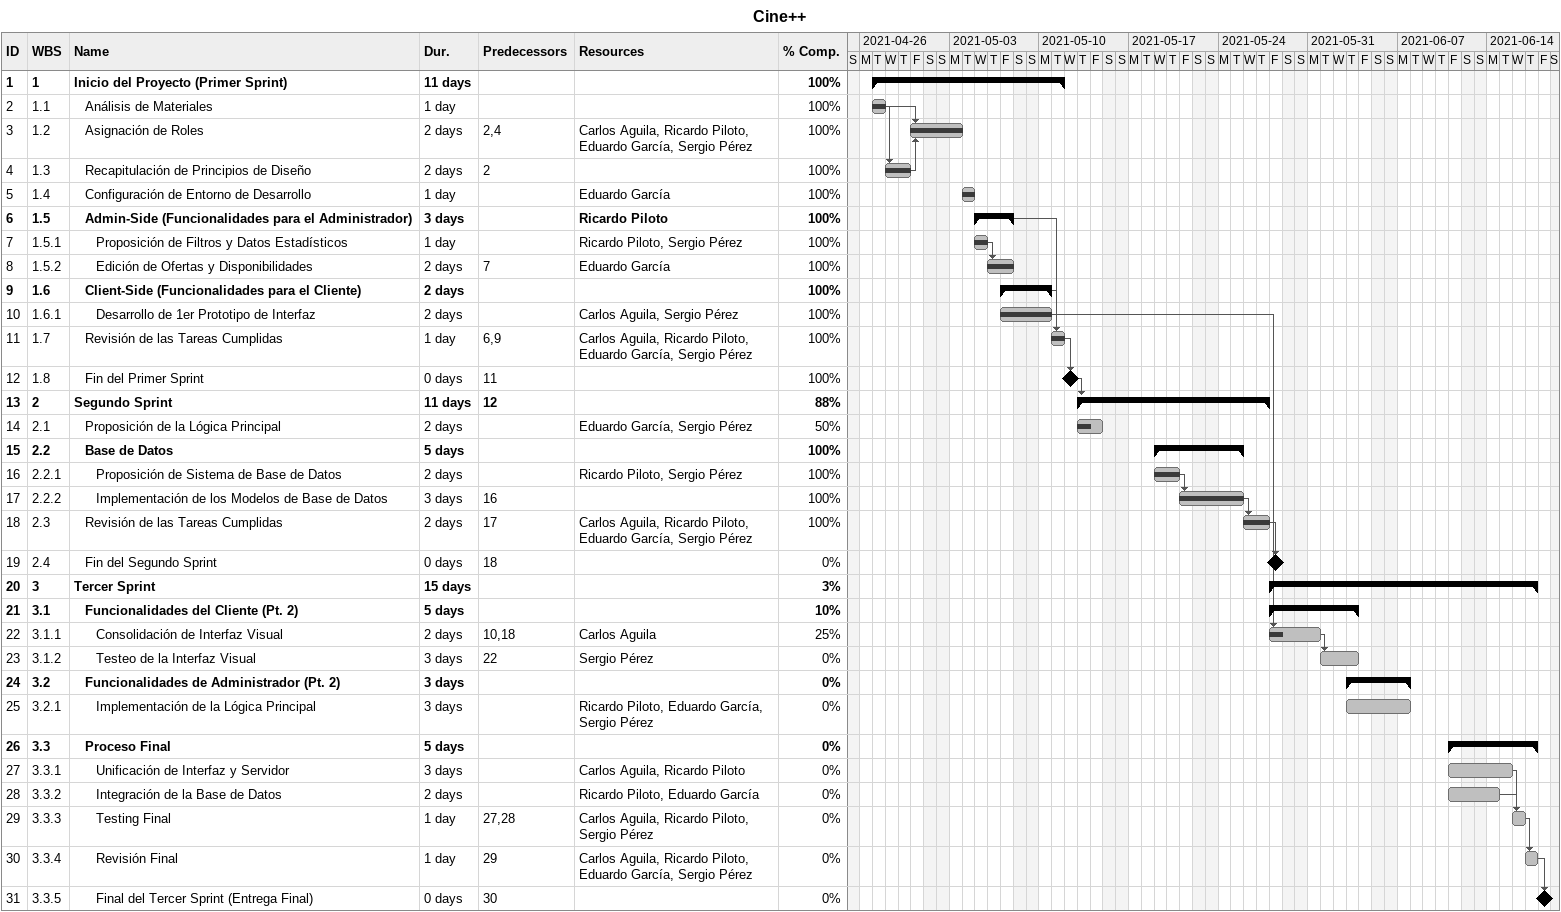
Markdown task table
Cine++

| ID | WBS | Task | Duration | Start | Finish | Predecessors | Resources | % complete |
|---|---|---|---|---|---|---|---|---|
| 1 | 1 | **Inicio del Proyecto (Primer Sprint)** | 11d | 2021-04-27 | 2021-05-11 |  |  | 100 |
| 2 | 1.1 | Análisis de Materiales | 1d | 2021-04-27 | 2021-04-27 |  |  | 100 |
| 3 | 1.2 | Asignación de Roles | 2d | 2021-04-30 | 2021-05-03 | 2, 4 | Carlos Aguila, Ricardo Piloto, Eduardo García, Sergio Pérez | 100 |
| 4 | 1.3 | Recapitulación de Principios de Diseño | 2d | 2021-04-28 | 2021-04-29 | 2 |  | 100 |
| 5 | 1.4 | Configuración de Entorno de Desarrollo | 1d | 2021-05-04 | 2021-05-04 |  | Eduardo García | 100 |
| 6 | 1.5 | **Admin-Side (Funcionalidades para el Administrador)** | 3d | 2021-05-05 | 2021-05-07 |  | Ricardo Piloto | 100 |
| 7 | 1.5.1 | Proposición de Filtros y Datos Estadísticos | 1d | 2021-05-05 | 2021-05-05 |  | Ricardo Piloto, Sergio Pérez | 100 |
| 8 | 1.5.2 | Edición de Ofertas y Disponibilidades | 2d | 2021-05-06 | 2021-05-07 | 7 | Eduardo García | 100 |
| 9 | 1.6 | **Client-Side (Funcionalidades para el Cliente)** | 2d | 2021-05-07 | 2021-05-10 |  |  | 100 |
| 10 | 1.6.1 | Desarrollo de 1er Prototipo de Interfaz | 2d | 2021-05-07 | 2021-05-10 |  | Carlos Aguila, Sergio Pérez | 100 |
| 11 | 1.7 | Revisión de las Tareas Cumplidas | 1d | 2021-05-11 | 2021-05-11 | 6, 9 | Carlos Aguila, Ricardo Piloto, Eduardo García, Sergio Pérez | 100 |
| 12 | 1.8 | Fin del Primer Sprint | 0d | 2021-05-12 | 2021-05-12 | 11 |  | 100 |
| 13 | 2 | **Segundo Sprint** | 11d | 2021-05-13 | 2021-05-27 | 12 |  | 88 |
| 14 | 2.1 | Proposición de la Lógica Principal | 2d | 2021-05-13 | 2021-05-14 |  | Eduardo García, Sergio Pérez | 50 |
| 15 | 2.2 | **Base de Datos** | 5d | 2021-05-19 | 2021-05-25 |  |  | 100 |
| 16 | 2.2.1 | Proposición de Sistema de Base de Datos | 2d | 2021-05-19 | 2021-05-20 |  | Ricardo Piloto, Sergio Pérez | 100 |
| 17 | 2.2.2 | Implementación de los Modelos de Base de Datos | 3d | 2021-05-21 | 2021-05-25 | 16 |  | 100 |
| 18 | 2.3 | Revisión de las Tareas Cumplidas | 2d | 2021-05-26 | 2021-05-27 | 17 | Carlos Aguila, Ricardo Piloto, Eduardo García, Sergio Pérez | 100 |
| 19 | 2.4 | Fin del Segundo Sprint | 0d | 2021-05-28 | 2021-05-28 | 18 |  | 0 |
| 20 | 3 | **Tercer Sprint** | 15d | 2021-05-28 | 2021-06-17 |  |  | 3 |
| 21 | 3.1 | **Funcionalidades del Cliente (Pt. 2)** | 5d | 2021-05-28 | 2021-06-03 |  |  | 10 |
| 22 | 3.1.1 | Consolidación de Interfaz Visual | 2d | 2021-05-28 | 2021-05-31 | 10, 18 | Carlos Aguila | 25 |
| 23 | 3.1.2 | Testeo de la Interfaz Visual | 3d | 2021-06-01 | 2021-06-03 | 22 | Sergio Pérez | 0 |
| 24 | 3.2 | **Funcionalidades de Administrador (Pt. 2)** | 3d | 2021-06-03 | 2021-06-07 |  |  | 0 |
| 25 | 3.2.1 | Implementación de la Lógica Principal | 3d | 2021-06-03 | 2021-06-07 |  | Ricardo Piloto, Eduardo García, Sergio Pérez | 0 |
| 26 | 3.3 | **Proceso Final** | 5d | 2021-06-11 | 2021-06-17 |  |  | 0 |
| 27 | 3.3.1 | Unificación de Interfaz y Servidor | 3d | 2021-06-11 | 2021-06-15 |  | Carlos Aguila, Ricardo Piloto | 0 |
| 28 | 3.3.2 | Integración de la Base de Datos | 2d | 2021-06-11 | 2021-06-14 |  | Ricardo Piloto, Eduardo García | 0 |
| 29 | 3.3.3 | Testing Final | 1d | 2021-06-16 | 2021-06-16 | 27, 28 | Carlos Aguila, Ricardo Piloto, Sergio Pérez | 0 |
| 30 | 3.3.4 | Revisión Final | 1d | 2021-06-17 | 2021-06-17 | 29 | Carlos Aguila, Ricardo Piloto, Eduardo García, Sergio Pérez | 0 |
| 31 | 3.3.5 | Final del Tercer Sprint (Entrega Final) | 0d | 2021-06-18 | 2021-06-18 | 30 |  | 0 |
